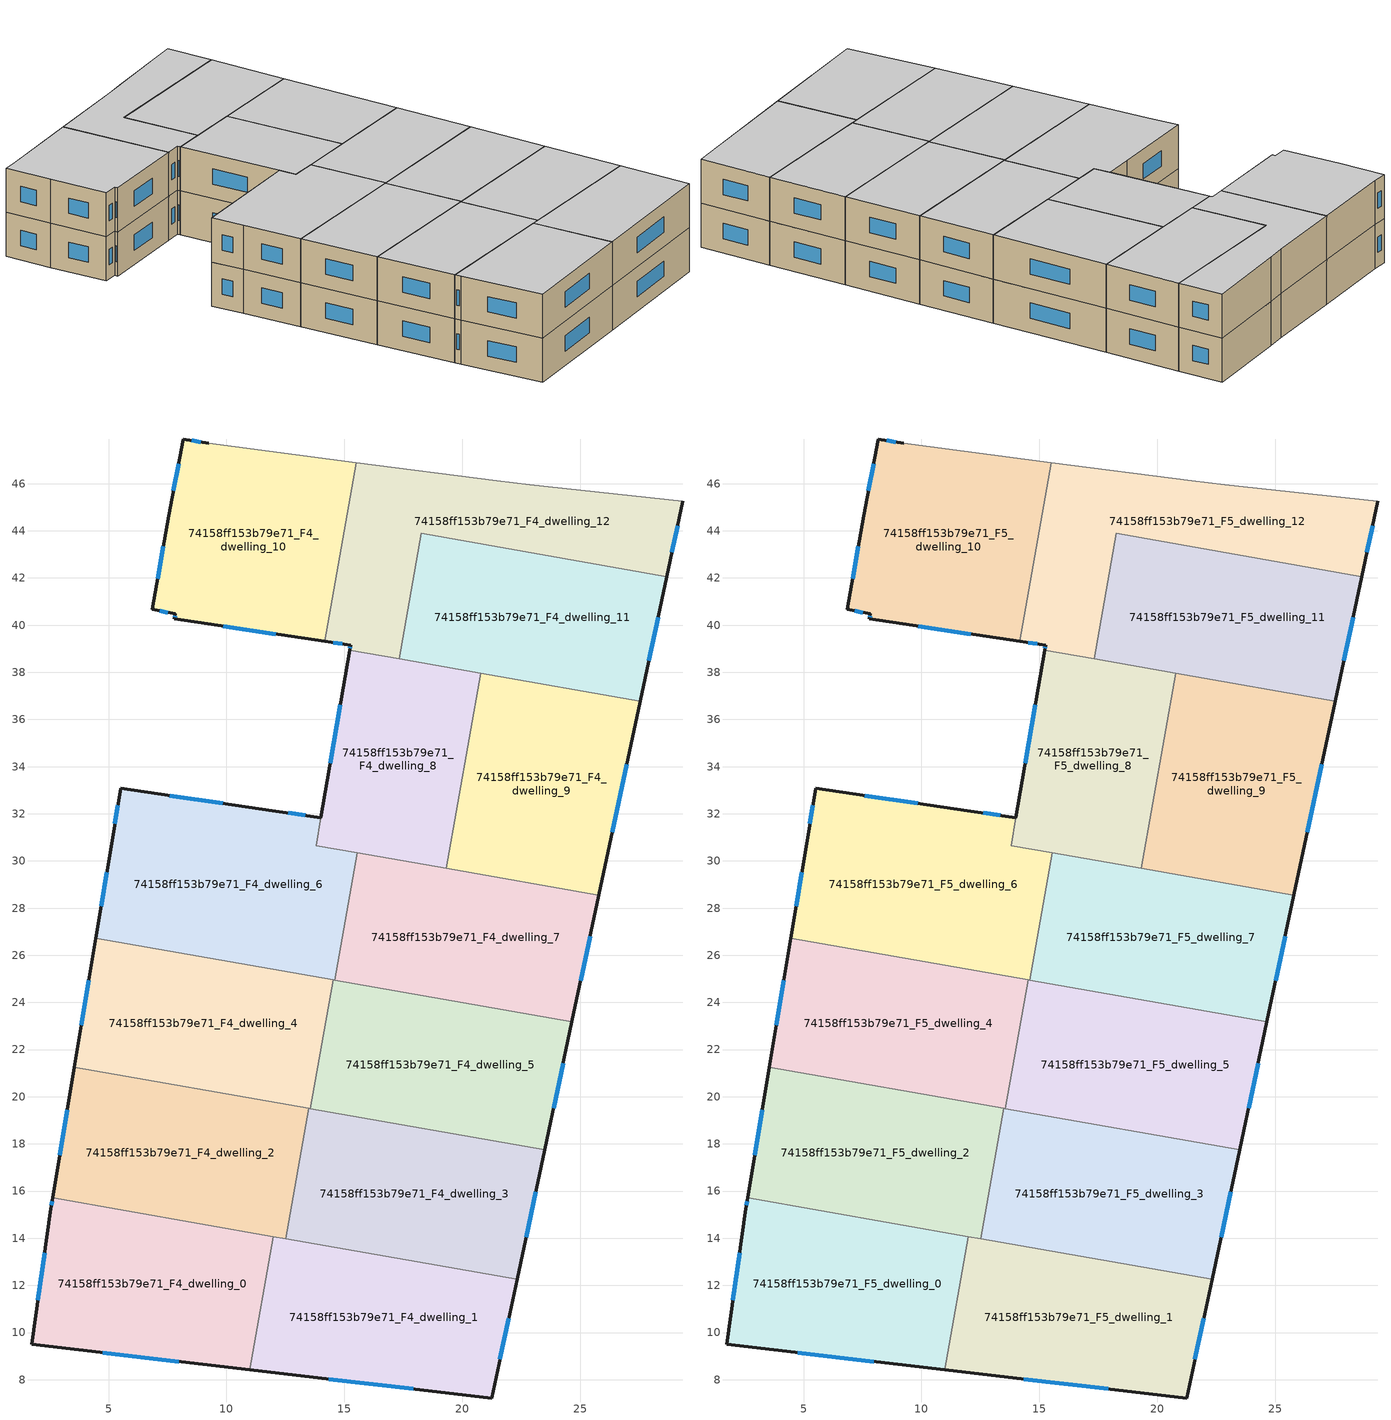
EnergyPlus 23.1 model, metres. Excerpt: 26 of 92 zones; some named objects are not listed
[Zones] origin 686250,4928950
74158ff153b79e71_F4_dwelling_0
 floor to 74158ff153b79e71_F3_dwelling_0 (EU_floor_Construction): 11.98,14.07 10.99,8.42 1.74,9.5 2.55,15.25 2.63,15.71 z12
 wall outside (EU_wall_Construction): 2.63,15.71 2.55,15.25 1.74,9.5 10.99,8.42 z12:15
 wall to 74158ff153b79e71_F4_dwelling_1 (EU_wall_Construction): 10.99,8.42 11.98,14.07 z12:15
 wall to 74158ff153b79e71_F4_dwelling_2 (EU_wall_Construction): 11.98,14.07 2.63,15.71 z12:15
 window (EU_Window_Construction): 4.75,9.15 7.98,8.77 / 2.29,13.38 2,11.37 / 2.6,15.56 2.57,15.4 z12.98:14.02
74158ff153b79e71_F4_dwelling_1
 floor to 74158ff153b79e71_F3_dwelling_1 (EU_floor_Construction): 22.32,12.25 21.25,7.22 10.99,8.42 11.98,14.07 z12
 wall outside (EU_wall_Construction): 10.99,8.42 21.25,7.22 22.32,12.25 z12:15
 wall to 74158ff153b79e71_F4_dwelling_3 (EU_wall_Construction): 22.32,12.25 12.51,13.98 z12:15
 wall to 74158ff153b79e71_F4_dwelling_2 (EU_wall_Construction): 12.51,13.98 11.99,14.07 z12:15
 window (EU_Window_Construction): 14.33,8.03 17.91,7.61 / 21.6,8.86 21.97,10.62 z12.98:14.02
74158ff153b79e71_F4_dwelling_10
 floor to 74158ff153b79e71_F3_dwelling_10 (EU_floor_Construction): 15.51,46.89 14.17,39.32 7.79,40.26 7.83,40.47 6.85,40.66 7.54,44.64 8.17,47.89 9.25,47.7 z12
 wall outside (EU_wall_Construction): 9.25,47.7 8.17,47.89 7.54,44.64 6.85,40.66 7.83,40.47 7.79,40.26 14.17,39.32 z12:15
 wall adiabatic (EU_wall_Construction): 15.51,46.89 9.25,47.7 z12:15
 wall to 74158ff153b79e71_F4_dwelling_12 (EU_wall_Construction): 14.17,39.32 15.51,46.89 z12:15
 window (EU_Window_Construction): 9.87,39.96 12.1,39.62 / 7.82,40.41 7.8,40.33 / 7.17,40.6 7.51,40.54 / 7.32,43.35 7.08,41.96 / 7.97,46.84 7.75,45.7 / 8.9,47.77 8.52,47.83 z12.98:14.02
74158ff153b79e71_F4_dwelling_11
 floor to 74158ff153b79e71_F3_dwelling_11 (EU_floor_Construction): 28.67,42.06 27.55,36.78 17.32,38.57 18.26,43.89 z12
 wall outside (EU_wall_Construction): 27.55,36.78 28.67,42.06 z12:15
 wall to 74158ff153b79e71_F4_dwelling_12 (EU_wall_Construction): 28.67,42.06 18.26,43.89 17.32,38.57 z12:15
 wall to 74158ff153b79e71_F4_dwelling_9 (EU_wall_Construction): 20.78,37.97 27.55,36.78 z12:15
 wall to 74158ff153b79e71_F4_dwelling_8 (EU_wall_Construction): 17.32,38.57 20.78,37.97 z12:15
 window (EU_Window_Construction): 27.91,38.5 28.31,40.34 z12.98:14.02
74158ff153b79e71_F4_dwelling_12
 floor to 74158ff153b79e71_F3_dwelling_12 (EU_floor_Construction): 29.35,45.24 28.67,42.06 18.26,43.89 17.32,38.57 15.22,38.94 15.26,39.15 14.17,39.32 15.51,46.89 21.46,46.12 22.86,45.96 z12
 wall outside (EU_wall_Construction): 28.67,42.06 29.35,45.24 / 14.17,39.32 15.26,39.15 15.22,38.94 z12:15
 wall adiabatic (EU_wall_Construction): 29.35,45.24 22.86,45.96 21.46,46.12 15.51,46.89 z12:15
 wall to 74158ff153b79e71_F4_dwelling_8 (EU_wall_Construction): 15.22,38.94 17.32,38.57 z12:15
 window (EU_Window_Construction): 28.89,43.09 29.13,44.21 / 15.25,39.09 15.24,39.01 / 14.53,39.26 14.91,39.21 z12.98:14.02
74158ff153b79e71_F4_dwelling_2
 floor to 74158ff153b79e71_F3_dwelling_2 (EU_floor_Construction): 13.48,19.51 12.51,13.98 2.63,15.71 3.55,21.25 z12
 wall outside (EU_wall_Construction): 3.55,21.25 2.63,15.71 z12:15
 wall to 74158ff153b79e71_F4_dwelling_3 (EU_wall_Construction): 12.51,13.98 13.48,19.51 z12:15
 wall to 74158ff153b79e71_F4_dwelling_4 (EU_wall_Construction): 13.48,19.51 3.55,21.25 z12:15
 window (EU_Window_Construction): 3.25,19.45 2.93,17.51 z12.98:14.02
74158ff153b79e71_F4_dwelling_3
 floor to 74158ff153b79e71_F3_dwelling_3 (EU_floor_Construction): 23.49,17.75 22.32,12.25 12.51,13.98 13.48,19.51 z12
 wall outside (EU_wall_Construction): 22.32,12.25 23.49,17.75 z12:15
 wall to 74158ff153b79e71_F4_dwelling_5 (EU_wall_Construction): 23.49,17.75 13.56,19.5 z12:15
 wall to 74158ff153b79e71_F4_dwelling_4 (EU_wall_Construction): 13.56,19.5 13.48,19.51 z12:15
 window (EU_Window_Construction): 22.7,14.04 23.11,15.96 z12.98:14.02
74158ff153b79e71_F4_dwelling_4
 floor to 74158ff153b79e71_F3_dwelling_4 (EU_floor_Construction): 14.52,24.96 13.56,19.5 3.55,21.25 4.46,26.73 z12
 wall outside (EU_wall_Construction): 4.46,26.73 3.55,21.25 z12:15
 wall to 74158ff153b79e71_F4_dwelling_5 (EU_wall_Construction): 13.56,19.5 14.52,24.96 z12:15
 wall to 74158ff153b79e71_F4_dwelling_6 (EU_wall_Construction): 14.52,24.96 4.46,26.73 z12:15
 window (EU_Window_Construction): 4.16,24.95 3.85,23.04 z12.98:14.02
74158ff153b79e71_F4_dwelling_5
 floor to 74158ff153b79e71_F3_dwelling_5 (EU_floor_Construction): 24.65,23.18 23.49,17.75 13.56,19.5 14.52,24.96 z12
 wall outside (EU_wall_Construction): 23.49,17.75 24.65,23.18 z12:15
 wall to 74158ff153b79e71_F4_dwelling_7 (EU_wall_Construction): 24.65,23.18 14.59,24.95 z12:15
 wall to 74158ff153b79e71_F4_dwelling_6 (EU_wall_Construction): 14.59,24.95 14.52,24.96 z12:15
 window (EU_Window_Construction): 23.87,19.52 24.27,21.42 z12.98:14.02
74158ff153b79e71_F4_dwelling_6
 floor to 74158ff153b79e71_F3_dwelling_6 (EU_floor_Construction): 14,31.83 13.8,30.66 15.54,30.35 14.59,24.95 4.46,26.73 5.15,30.87 5.51,33.08 11.94,32.13 z12
 wall outside (EU_wall_Construction): 14,31.83 11.94,32.13 5.51,33.08 5.15,30.87 4.46,26.73 z12:15
 wall to 74158ff153b79e71_F4_dwelling_8 (EU_wall_Construction): 13.8,30.66 14,31.83 / 15.54,30.35 13.8,30.65 z12:15
 wall to 74158ff153b79e71_F4_dwelling_7 (EU_wall_Construction): 14.59,24.95 15.54,30.35 z12:15
 window (EU_Window_Construction): 4.93,29.52 4.69,28.07 / 5.39,32.36 5.27,31.59 / 9.85,32.44 7.6,32.78 / 13.33,31.93 12.61,32.04 z12.98:14.02
74158ff153b79e71_F4_dwelling_7
 floor to 74158ff153b79e71_F3_dwelling_7 (EU_floor_Construction): 25.79,28.55 24.65,23.18 14.59,24.95 15.54,30.35 z12
 wall outside (EU_wall_Construction): 24.65,23.18 25.79,28.55 z12:15
 wall to 74158ff153b79e71_F4_dwelling_9 (EU_wall_Construction): 25.79,28.55 19.32,29.68 z12:15
 wall to 74158ff153b79e71_F4_dwelling_8 (EU_wall_Construction): 19.32,29.68 15.54,30.35 z12:15
 window (EU_Window_Construction): 25.02,24.93 25.42,26.8 z12.98:14.02
74158ff153b79e71_F4_dwelling_8
 floor to 74158ff153b79e71_F3_dwelling_8 (EU_floor_Construction): 20.78,37.97 19.32,29.68 13.8,30.65 15.22,38.94 z12
 wall outside (EU_wall_Construction): 15.22,38.94 14,31.84 z12:15
 wall to 74158ff153b79e71_F4_dwelling_9 (EU_wall_Construction): 19.32,29.68 20.78,37.97 z12:15
 window (EU_Window_Construction): 14.83,36.63 14.4,34.15 z12.98:14.02
74158ff153b79e71_F4_dwelling_9
 floor to 74158ff153b79e71_F3_dwelling_9 (EU_floor_Construction): 27.55,36.78 25.79,28.55 19.32,29.68 20.78,37.97 z12
 wall outside (EU_wall_Construction): 25.79,28.55 27.55,36.78 z12:15
 window (EU_Window_Construction): 26.36,31.22 26.98,34.1 z12.98:14.02
74158ff153b79e71_F5_dwelling_0
 floor to 74158ff153b79e71_F4_dwelling_0 (EU_floor_Construction): 11.98,14.07 10.99,8.42 1.74,9.5 2.55,15.25 2.63,15.71 z15
 wall outside (EU_wall_Construction): 2.63,15.71 2.55,15.25 1.74,9.5 10.99,8.42 z15:18
 wall to 74158ff153b79e71_F5_dwelling_1 (EU_wall_Construction): 10.99,8.42 11.98,14.07 z15:18
 wall to 74158ff153b79e71_F5_dwelling_2 (EU_wall_Construction): 11.98,14.07 2.63,15.71 z15:18
 window (EU_Window_Construction): 4.75,9.15 7.98,8.77 / 2.29,13.38 2,11.37 / 2.6,15.56 2.57,15.4 z15.98:17.02
 ceiling to 74158ff153b79e71_F6_dwelling_0 (EU_floor_Construction): 10.99,8.42 11.98,14.07 2.63,15.71 2.55,15.25 1.74,9.5 z18
74158ff153b79e71_F5_dwelling_1
 floor to 74158ff153b79e71_F4_dwelling_1 (EU_floor_Construction): 22.32,12.25 21.25,7.22 10.99,8.42 11.98,14.07 z15
 wall outside (EU_wall_Construction): 10.99,8.42 21.25,7.22 22.32,12.25 z15:18
 wall to 74158ff153b79e71_F5_dwelling_3 (EU_wall_Construction): 22.32,12.25 12.51,13.98 z15:18
 wall to 74158ff153b79e71_F5_dwelling_2 (EU_wall_Construction): 12.51,13.98 11.99,14.07 z15:18
 window (EU_Window_Construction): 14.33,8.03 17.91,7.61 / 21.6,8.86 21.97,10.62 z15.98:17.02
 ceiling to 74158ff153b79e71_F6_dwelling_1 (EU_floor_Construction): 21.25,7.22 22.32,12.25 11.98,14.07 10.99,8.42 z18
74158ff153b79e71_F5_dwelling_10
 floor to 74158ff153b79e71_F4_dwelling_10 (EU_floor_Construction): 15.51,46.89 14.17,39.32 7.79,40.26 7.83,40.47 6.85,40.66 7.54,44.64 8.17,47.89 9.25,47.7 z15
 wall outside (EU_wall_Construction): 9.25,47.7 8.17,47.89 7.54,44.64 6.85,40.66 7.83,40.47 7.79,40.26 14.17,39.32 z15:18
 wall adiabatic (EU_wall_Construction): 15.51,46.89 9.25,47.7 z15:18
 wall to 74158ff153b79e71_F5_dwelling_12 (EU_wall_Construction): 14.17,39.32 15.51,46.89 z15:18
 window (EU_Window_Construction): 9.87,39.96 12.1,39.62 / 7.82,40.41 7.8,40.33 / 7.17,40.6 7.51,40.54 / 7.32,43.35 7.08,41.96 / 7.97,46.84 7.75,45.7 / 8.9,47.77 8.52,47.83 z15.98:17.02
 ceiling to 74158ff153b79e71_F6_dwelling_10 (EU_floor_Construction): 14.17,39.32 15.51,46.89 9.25,47.7 8.17,47.89 7.54,44.64 6.85,40.66 7.83,40.47 7.79,40.26 z18
74158ff153b79e71_F5_dwelling_11
 floor to 74158ff153b79e71_F4_dwelling_11 (EU_floor_Construction): 28.67,42.06 27.55,36.78 17.32,38.57 18.26,43.89 z15
 wall outside (EU_wall_Construction): 27.55,36.78 28.67,42.06 z15:18
 wall to 74158ff153b79e71_F5_dwelling_12 (EU_wall_Construction): 28.67,42.06 18.26,43.89 17.32,38.57 z15:18
 wall to 74158ff153b79e71_F5_dwelling_9 (EU_wall_Construction): 20.78,37.97 27.55,36.78 z15:18
 wall to 74158ff153b79e71_F5_dwelling_8 (EU_wall_Construction): 17.32,38.57 20.78,37.97 z15:18
 window (EU_Window_Construction): 27.91,38.5 28.31,40.34 z15.98:17.02
 ceiling to 74158ff153b79e71_F6_dwelling_11 (EU_floor_Construction): 27.55,36.78 28.67,42.06 18.26,43.89 17.32,38.57 z18
74158ff153b79e71_F5_dwelling_12
 floor to 74158ff153b79e71_F4_dwelling_12 (EU_floor_Construction): 29.35,45.24 28.67,42.06 18.26,43.89 17.32,38.57 15.22,38.94 15.26,39.15 14.17,39.32 15.51,46.89 21.46,46.12 22.86,45.96 z15
 wall outside (EU_wall_Construction): 28.67,42.06 29.35,45.24 / 14.17,39.32 15.26,39.15 15.22,38.94 z15:18
 wall adiabatic (EU_wall_Construction): 29.35,45.24 22.86,45.96 21.46,46.12 15.51,46.89 z15:18
 wall to 74158ff153b79e71_F5_dwelling_8 (EU_wall_Construction): 15.22,38.94 17.32,38.57 z15:18
 window (EU_Window_Construction): 28.89,43.09 29.13,44.21 / 15.25,39.09 15.24,39.01 / 14.53,39.26 14.91,39.21 z15.98:17.02
 ceiling to 74158ff153b79e71_F6_dwelling_12 (EU_floor_Construction): 28.67,42.06 29.35,45.24 22.86,45.96 21.46,46.12 15.51,46.89 14.17,39.32 15.26,39.15 15.22,38.94 17.32,38.57 18.26,43.89 z18
74158ff153b79e71_F5_dwelling_2
 floor to 74158ff153b79e71_F4_dwelling_2 (EU_floor_Construction): 13.48,19.51 12.51,13.98 2.63,15.71 3.55,21.25 z15
 wall outside (EU_wall_Construction): 3.55,21.25 2.63,15.71 z15:18
 wall to 74158ff153b79e71_F5_dwelling_3 (EU_wall_Construction): 12.51,13.98 13.48,19.51 z15:18
 wall to 74158ff153b79e71_F5_dwelling_4 (EU_wall_Construction): 13.48,19.51 3.55,21.25 z15:18
 window (EU_Window_Construction): 3.25,19.45 2.93,17.51 z15.98:17.02
 ceiling to 74158ff153b79e71_F6_dwelling_2 (EU_floor_Construction): 12.51,13.98 13.48,19.51 3.55,21.25 2.63,15.71 z18
74158ff153b79e71_F5_dwelling_3
 floor to 74158ff153b79e71_F4_dwelling_3 (EU_floor_Construction): 23.49,17.75 22.32,12.25 12.51,13.98 13.48,19.51 z15
 wall outside (EU_wall_Construction): 22.32,12.25 23.49,17.75 z15:18
 wall to 74158ff153b79e71_F5_dwelling_5 (EU_wall_Construction): 23.49,17.75 13.56,19.5 z15:18
 wall to 74158ff153b79e71_F5_dwelling_4 (EU_wall_Construction): 13.56,19.5 13.48,19.51 z15:18
 window (EU_Window_Construction): 22.7,14.04 23.11,15.96 z15.98:17.02
 ceiling to 74158ff153b79e71_F6_dwelling_3 (EU_floor_Construction): 22.32,12.25 23.49,17.75 13.48,19.51 12.51,13.98 z18
74158ff153b79e71_F5_dwelling_4
 floor to 74158ff153b79e71_F4_dwelling_4 (EU_floor_Construction): 14.52,24.96 13.56,19.5 3.55,21.25 4.46,26.73 z15
 wall outside (EU_wall_Construction): 4.46,26.73 3.55,21.25 z15:18
 wall to 74158ff153b79e71_F5_dwelling_5 (EU_wall_Construction): 13.56,19.5 14.52,24.96 z15:18
 wall to 74158ff153b79e71_F5_dwelling_6 (EU_wall_Construction): 14.52,24.96 4.46,26.73 z15:18
 window (EU_Window_Construction): 4.16,24.95 3.85,23.04 z15.98:17.02
 ceiling to 74158ff153b79e71_F6_dwelling_4 (EU_floor_Construction): 13.56,19.5 14.52,24.96 4.46,26.73 3.55,21.25 z18
74158ff153b79e71_F5_dwelling_5
 floor to 74158ff153b79e71_F4_dwelling_5 (EU_floor_Construction): 24.65,23.18 23.49,17.75 13.56,19.5 14.52,24.96 z15
 wall outside (EU_wall_Construction): 23.49,17.75 24.65,23.18 z15:18
 wall to 74158ff153b79e71_F5_dwelling_7 (EU_wall_Construction): 24.65,23.18 14.59,24.95 z15:18
 wall to 74158ff153b79e71_F5_dwelling_6 (EU_wall_Construction): 14.59,24.95 14.52,24.96 z15:18
 window (EU_Window_Construction): 23.87,19.52 24.27,21.42 z15.98:17.02
 ceiling to 74158ff153b79e71_F6_dwelling_5 (EU_floor_Construction): 23.49,17.75 24.65,23.18 14.52,24.96 13.56,19.5 z18
74158ff153b79e71_F5_dwelling_6
 floor to 74158ff153b79e71_F4_dwelling_6 (EU_floor_Construction): 14,31.83 13.8,30.66 15.54,30.35 14.59,24.95 4.46,26.73 5.15,30.87 5.51,33.08 11.94,32.13 z15
 wall outside (EU_wall_Construction): 14,31.83 11.94,32.13 5.51,33.08 5.15,30.87 4.46,26.73 z15:18
 wall to 74158ff153b79e71_F5_dwelling_8 (EU_wall_Construction): 13.8,30.66 14,31.83 / 15.54,30.35 13.8,30.65 z15:18
 wall to 74158ff153b79e71_F5_dwelling_7 (EU_wall_Construction): 14.59,24.95 15.54,30.35 z15:18
 window (EU_Window_Construction): 4.93,29.52 4.69,28.07 / 5.39,32.36 5.27,31.59 / 9.85,32.44 7.6,32.78 / 13.33,31.93 12.61,32.04 z15.98:17.02
 ceiling to 74158ff153b79e71_F6_dwelling_6 (EU_floor_Construction): 14.59,24.95 15.54,30.35 13.8,30.66 14,31.83 11.94,32.13 5.51,33.08 5.15,30.87 4.46,26.73 z18
74158ff153b79e71_F5_dwelling_7
 floor to 74158ff153b79e71_F4_dwelling_7 (EU_floor_Construction): 25.79,28.55 24.65,23.18 14.59,24.95 15.54,30.35 z15
 wall outside (EU_wall_Construction): 24.65,23.18 25.79,28.55 z15:18
 wall to 74158ff153b79e71_F5_dwelling_9 (EU_wall_Construction): 25.79,28.55 19.32,29.68 z15:18
 wall to 74158ff153b79e71_F5_dwelling_8 (EU_wall_Construction): 19.32,29.68 15.54,30.35 z15:18
 window (EU_Window_Construction): 25.02,24.93 25.42,26.8 z15.98:17.02
 ceiling to 74158ff153b79e71_F6_dwelling_7 (EU_floor_Construction): 24.65,23.18 25.79,28.55 15.54,30.35 14.59,24.95 z18
74158ff153b79e71_F5_dwelling_8
 floor to 74158ff153b79e71_F4_dwelling_8 (EU_floor_Construction): 20.78,37.97 19.32,29.68 13.8,30.65 15.22,38.94 z15
 wall outside (EU_wall_Construction): 15.22,38.94 14,31.84 z15:18
 wall to 74158ff153b79e71_F5_dwelling_9 (EU_wall_Construction): 19.32,29.68 20.78,37.97 z15:18
 window (EU_Window_Construction): 14.83,36.63 14.4,34.15 z15.98:17.02
 ceiling to 74158ff153b79e71_F6_dwelling_8 (EU_floor_Construction): 19.32,29.68 20.78,37.97 15.22,38.94 13.8,30.65 z18
74158ff153b79e71_F5_dwelling_9
 floor to 74158ff153b79e71_F4_dwelling_9 (EU_floor_Construction): 27.55,36.78 25.79,28.55 19.32,29.68 20.78,37.97 z15
 wall outside (EU_wall_Construction): 25.79,28.55 27.55,36.78 z15:18
 window (EU_Window_Construction): 26.36,31.22 26.98,34.1 z15.98:17.02
 ceiling to 74158ff153b79e71_F6_dwelling_9 (EU_floor_Construction): 25.79,28.55 27.55,36.78 20.78,37.97 19.32,29.68 z18
[Building]
EU S2 Campaign: North Axis=0; Terrain=City; Solar Distribution=FullExterior
[Site:Location]
Bologna: Latitude=44.5; Longitude=11.25; Time Zone=1; Elevation=37
[SizingPeriod:WeatherFileDays]
AnnualSizingPeriod: Begin Month=1; Begin Day of Month=1; End Month=12; End Day of Month=31; Day of Week for Start Day=Monday; Use Weather File Daylight Saving Period=No; Use Weather File Rain and Snow Indicators=No
[MATERIAL]
EU_InternalMass_Material: Roughness=MediumRough; Thickness=0.1; Conductivity=1; Density=1800; Specific Heat=900; Thermal Absorptance=0.9; Solar Absorptance=0.7; Visible Absorptance=0.7
[MATERIAL:NOMASS] Roughness=MediumRough; Thermal Absorptance=0.9; Solar Absorptance=0.7; Visible Absorptance=0.7
Name | Thermal Resistance
EU_wall_NoMass | 0.905828
EU_floor_NoMass | 0.67114
[WINDOWMATERIAL:SIMPLEGLAZINGSYSTEM]
EU_Window_SimpleGlazing: UFactor=4.52486; Solar Heat Gain Coefficient=0.85; Visible Transmittance=0.85
[CONSTRUCTION]
EU_wall_Construction: EU_wall_NoMass
EU_floor_Construction: EU_floor_NoMass
EU_Window_Construction: EU_Window_SimpleGlazing
EU_InternalMass_Construction: EU_InternalMass_Material
[ZONE] Type=1; Multiplier=1; Ceiling Height=autocalculate; Floor Area=autocalculate; Part of Total Floor Area=Yes
Name | Volume
74158ff153b79e71_F4_dwelling_0; 74158ff153b79e71_F5_dwelling_0 | 169.564
74158ff153b79e71_F4_dwelling_1; 74158ff153b79e71_F5_dwelling_1 | 169.556
74158ff153b79e71_F4_dwelling_10; 74158ff153b79e71_F5_dwelling_10; 74158ff153b79e71_F4_dwelling_9; 74158ff153b79e71_F5_dwelling_9 | 169.582
74158ff153b79e71_F4_dwelling_11; 74158ff153b79e71_F5_dwelling_11; 74158ff153b79e71_F4_dwelling_2; 74158ff153b79e71_F5_dwelling_2 | 169.586
74158ff153b79e71_F4_dwelling_12; 74158ff153b79e71_F5_dwelling_12 | 169.594
74158ff153b79e71_F4_dwelling_3; 74158ff153b79e71_F5_dwelling_3 | 169.589
74158ff153b79e71_F4_dwelling_4; 74158ff153b79e71_F5_dwelling_4 | 169.592
74158ff153b79e71_F4_dwelling_5; 74158ff153b79e71_F5_dwelling_5 | 169.6
74158ff153b79e71_F4_dwelling_6; 74158ff153b79e71_F5_dwelling_6 | 197.259
74158ff153b79e71_F4_dwelling_7; 74158ff153b79e71_F5_dwelling_7 | 169.577
74158ff153b79e71_F4_dwelling_8; 74158ff153b79e71_F5_dwelling_8 | 141.859
[INTERNALMASS] Construction=EU_InternalMass_Construction
Name | Zone or ZoneList | Surface Area
74158ff153b79e71_F4_dwelling_0_EU_InternalMass | 74158ff153b79e71_F4_dwelling_0 | 56.521
74158ff153b79e71_F4_dwelling_1_EU_InternalMass | 74158ff153b79e71_F4_dwelling_1 | 56.5182
74158ff153b79e71_F4_dwelling_2_EU_InternalMass | 74158ff153b79e71_F4_dwelling_2 | 56.5286
74158ff153b79e71_F4_dwelling_3_EU_InternalMass | 74158ff153b79e71_F4_dwelling_3 | 56.5304
74158ff153b79e71_F4_dwelling_4_EU_InternalMass | 74158ff153b79e71_F4_dwelling_4 | 56.5289
74158ff153b79e71_F4_dwelling_5_EU_InternalMass | 74158ff153b79e71_F4_dwelling_5 | 56.5329
74158ff153b79e71_F4_dwelling_6_EU_InternalMass | 74158ff153b79e71_F4_dwelling_6 | 65.7533
74158ff153b79e71_F4_dwelling_7_EU_InternalMass | 74158ff153b79e71_F4_dwelling_7 | 56.525
74158ff153b79e71_F4_dwelling_8_EU_InternalMass | 74158ff153b79e71_F4_dwelling_8 | 47.3033
74158ff153b79e71_F4_dwelling_9_EU_InternalMass | 74158ff153b79e71_F4_dwelling_9 | 56.5257
74158ff153b79e71_F4_dwelling_10_EU_InternalMass | 74158ff153b79e71_F4_dwelling_10 | 56.5282
74158ff153b79e71_F4_dwelling_11_EU_InternalMass | 74158ff153b79e71_F4_dwelling_11 | 56.5307
74158ff153b79e71_F4_dwelling_12_EU_InternalMass | 74158ff153b79e71_F4_dwelling_12 | 56.5314
74158ff153b79e71_F5_dwelling_0_EU_InternalMass | 74158ff153b79e71_F5_dwelling_0 | 56.521
74158ff153b79e71_F5_dwelling_1_EU_InternalMass | 74158ff153b79e71_F5_dwelling_1 | 56.5182
74158ff153b79e71_F5_dwelling_2_EU_InternalMass | 74158ff153b79e71_F5_dwelling_2 | 56.5286
74158ff153b79e71_F5_dwelling_3_EU_InternalMass | 74158ff153b79e71_F5_dwelling_3 | 56.5304
74158ff153b79e71_F5_dwelling_4_EU_InternalMass | 74158ff153b79e71_F5_dwelling_4 | 56.5289
74158ff153b79e71_F5_dwelling_5_EU_InternalMass | 74158ff153b79e71_F5_dwelling_5 | 56.5329
74158ff153b79e71_F5_dwelling_6_EU_InternalMass | 74158ff153b79e71_F5_dwelling_6 | 65.7533
74158ff153b79e71_F5_dwelling_7_EU_InternalMass | 74158ff153b79e71_F5_dwelling_7 | 56.525
74158ff153b79e71_F5_dwelling_8_EU_InternalMass | 74158ff153b79e71_F5_dwelling_8 | 47.3033
74158ff153b79e71_F5_dwelling_9_EU_InternalMass | 74158ff153b79e71_F5_dwelling_9 | 56.5257
74158ff153b79e71_F5_dwelling_10_EU_InternalMass | 74158ff153b79e71_F5_dwelling_10 | 56.5282
74158ff153b79e71_F5_dwelling_11_EU_InternalMass | 74158ff153b79e71_F5_dwelling_11 | 56.5307
74158ff153b79e71_F5_dwelling_12_EU_InternalMass | 74158ff153b79e71_F5_dwelling_12 | 56.5314
[OTHEREQUIPMENT] Fuel Type=Electricity; Design Level Calculation Method=Watts/Area; Power per Zone Floor Area=1; Fraction Latent=0; Fraction Radiant=0; Fraction Lost=0; Carbon Dioxide Generation Rate=0; EndUse Subcategory=EU_Step8_InternalGains
Name | Zone or ZoneList or Space or SpaceList | Schedule
EU_Step8_InternalGain_74158ff153b79e71_F4_dwelling_0_f000 | 74158ff153b79e71_F4_dwelling_0 | EU_Step8_GainSchedule_74158ff153b79e71_F4_dwelling_0_f000
EU_Step8_InternalGain_74158ff153b79e71_F4_dwelling_1_f000 | 74158ff153b79e71_F4_dwelling_1 | EU_Step8_GainSchedule_74158ff153b79e71_F4_dwelling_1_f000
EU_Step8_InternalGain_74158ff153b79e71_F4_dwelling_2_f000 | 74158ff153b79e71_F4_dwelling_2 | EU_Step8_GainSchedule_74158ff153b79e71_F4_dwelling_2_f000
EU_Step8_InternalGain_74158ff153b79e71_F4_dwelling_3_f000 | 74158ff153b79e71_F4_dwelling_3 | EU_Step8_GainSchedule_74158ff153b79e71_F4_dwelling_3_f000
EU_Step8_InternalGain_74158ff153b79e71_F4_dwelling_4_f000 | 74158ff153b79e71_F4_dwelling_4 | EU_Step8_GainSchedule_74158ff153b79e71_F4_dwelling_4_f000
EU_Step8_InternalGain_74158ff153b79e71_F4_dwelling_5_f000 | 74158ff153b79e71_F4_dwelling_5 | EU_Step8_GainSchedule_74158ff153b79e71_F4_dwelling_5_f000
EU_Step8_InternalGain_74158ff153b79e71_F4_dwelling_6_f000 | 74158ff153b79e71_F4_dwelling_6 | EU_Step8_GainSchedule_74158ff153b79e71_F4_dwelling_6_f000
EU_Step8_InternalGain_74158ff153b79e71_F4_dwelling_7_f000 | 74158ff153b79e71_F4_dwelling_7 | EU_Step8_GainSchedule_74158ff153b79e71_F4_dwelling_7_f000
EU_Step8_InternalGain_74158ff153b79e71_F4_dwelling_8_f000 | 74158ff153b79e71_F4_dwelling_8 | EU_Step8_GainSchedule_74158ff153b79e71_F4_dwelling_8_f000
EU_Step8_InternalGain_74158ff153b79e71_F4_dwelling_9_f000 | 74158ff153b79e71_F4_dwelling_9 | EU_Step8_GainSchedule_74158ff153b79e71_F4_dwelling_9_f000
EU_Step8_InternalGain_74158ff153b79e71_F4_dwelling_10_f000 | 74158ff153b79e71_F4_dwelling_10 | EU_Step8_GainSchedule_74158ff153b79e71_F4_dwelling_10_f000
EU_Step8_InternalGain_74158ff153b79e71_F4_dwelling_11_f000 | 74158ff153b79e71_F4_dwelling_11 | EU_Step8_GainSchedule_74158ff153b79e71_F4_dwelling_11_f000
EU_Step8_InternalGain_74158ff153b79e71_F4_dwelling_12_f000 | 74158ff153b79e71_F4_dwelling_12 | EU_Step8_GainSchedule_74158ff153b79e71_F4_dwelling_12_f000
EU_Step8_InternalGain_74158ff153b79e71_F5_dwelling_0_f000 | 74158ff153b79e71_F5_dwelling_0 | EU_Step8_GainSchedule_74158ff153b79e71_F5_dwelling_0_f000
EU_Step8_InternalGain_74158ff153b79e71_F5_dwelling_1_f000 | 74158ff153b79e71_F5_dwelling_1 | EU_Step8_GainSchedule_74158ff153b79e71_F5_dwelling_1_f000
EU_Step8_InternalGain_74158ff153b79e71_F5_dwelling_2_f000 | 74158ff153b79e71_F5_dwelling_2 | EU_Step8_GainSchedule_74158ff153b79e71_F5_dwelling_2_f000
EU_Step8_InternalGain_74158ff153b79e71_F5_dwelling_3_f000 | 74158ff153b79e71_F5_dwelling_3 | EU_Step8_GainSchedule_74158ff153b79e71_F5_dwelling_3_f000
EU_Step8_InternalGain_74158ff153b79e71_F5_dwelling_4_f000 | 74158ff153b79e71_F5_dwelling_4 | EU_Step8_GainSchedule_74158ff153b79e71_F5_dwelling_4_f000
EU_Step8_InternalGain_74158ff153b79e71_F5_dwelling_5_f000 | 74158ff153b79e71_F5_dwelling_5 | EU_Step8_GainSchedule_74158ff153b79e71_F5_dwelling_5_f000
EU_Step8_InternalGain_74158ff153b79e71_F5_dwelling_6_f000 | 74158ff153b79e71_F5_dwelling_6 | EU_Step8_GainSchedule_74158ff153b79e71_F5_dwelling_6_f000
EU_Step8_InternalGain_74158ff153b79e71_F5_dwelling_7_f000 | 74158ff153b79e71_F5_dwelling_7 | EU_Step8_GainSchedule_74158ff153b79e71_F5_dwelling_7_f000
EU_Step8_InternalGain_74158ff153b79e71_F5_dwelling_8_f000 | 74158ff153b79e71_F5_dwelling_8 | EU_Step8_GainSchedule_74158ff153b79e71_F5_dwelling_8_f000
EU_Step8_InternalGain_74158ff153b79e71_F5_dwelling_9_f000 | 74158ff153b79e71_F5_dwelling_9 | EU_Step8_GainSchedule_74158ff153b79e71_F5_dwelling_9_f000
EU_Step8_InternalGain_74158ff153b79e71_F5_dwelling_10_f000 | 74158ff153b79e71_F5_dwelling_10 | EU_Step8_GainSchedule_74158ff153b79e71_F5_dwelling_10_f000
EU_Step8_InternalGain_74158ff153b79e71_F5_dwelling_11_f000 | 74158ff153b79e71_F5_dwelling_11 | EU_Step8_GainSchedule_74158ff153b79e71_F5_dwelling_11_f000
EU_Step8_InternalGain_74158ff153b79e71_F5_dwelling_12_f000 | 74158ff153b79e71_F5_dwelling_12 | EU_Step8_GainSchedule_74158ff153b79e71_F5_dwelling_12_f000
[ZONEVENTILATION:DESIGNFLOWRATE] Schedule=EU_AlwaysOn; Design Flow Rate Calculation Method=AirChanges/Hour; Air Changes per Hour=0.73129; Ventilation Type=Natural; Fan Pressure Rise=0; Fan Total Efficiency=1; Constant Term Coefficient=1; Temperature Term Coefficient=0; Velocity Term Coefficient=0; Velocity Squared Term Coefficient=0; Minimum Indoor Temperature=-100; Maximum Indoor Temperature=100; Delta Temperature=-100; Minimum Outdoor Temperature=-100; Maximum Outdoor Temperature=100; Maximum Wind Speed=40
Name | Zone or ZoneList or Space or SpaceList
EU_ConstantAir_74158ff153b79e71_F4_dwelling_0 | 74158ff153b79e71_F4_dwelling_0
EU_ConstantAir_74158ff153b79e71_F4_dwelling_1 | 74158ff153b79e71_F4_dwelling_1
EU_ConstantAir_74158ff153b79e71_F4_dwelling_2 | 74158ff153b79e71_F4_dwelling_2
EU_ConstantAir_74158ff153b79e71_F4_dwelling_3 | 74158ff153b79e71_F4_dwelling_3
EU_ConstantAir_74158ff153b79e71_F4_dwelling_4 | 74158ff153b79e71_F4_dwelling_4
EU_ConstantAir_74158ff153b79e71_F4_dwelling_5 | 74158ff153b79e71_F4_dwelling_5
EU_ConstantAir_74158ff153b79e71_F4_dwelling_6 | 74158ff153b79e71_F4_dwelling_6
EU_ConstantAir_74158ff153b79e71_F4_dwelling_7 | 74158ff153b79e71_F4_dwelling_7
EU_ConstantAir_74158ff153b79e71_F4_dwelling_8 | 74158ff153b79e71_F4_dwelling_8
EU_ConstantAir_74158ff153b79e71_F4_dwelling_9 | 74158ff153b79e71_F4_dwelling_9
EU_ConstantAir_74158ff153b79e71_F4_dwelling_10 | 74158ff153b79e71_F4_dwelling_10
EU_ConstantAir_74158ff153b79e71_F4_dwelling_11 | 74158ff153b79e71_F4_dwelling_11
EU_ConstantAir_74158ff153b79e71_F4_dwelling_12 | 74158ff153b79e71_F4_dwelling_12
EU_ConstantAir_74158ff153b79e71_F5_dwelling_0 | 74158ff153b79e71_F5_dwelling_0
EU_ConstantAir_74158ff153b79e71_F5_dwelling_1 | 74158ff153b79e71_F5_dwelling_1
EU_ConstantAir_74158ff153b79e71_F5_dwelling_2 | 74158ff153b79e71_F5_dwelling_2
EU_ConstantAir_74158ff153b79e71_F5_dwelling_3 | 74158ff153b79e71_F5_dwelling_3
EU_ConstantAir_74158ff153b79e71_F5_dwelling_4 | 74158ff153b79e71_F5_dwelling_4
EU_ConstantAir_74158ff153b79e71_F5_dwelling_5 | 74158ff153b79e71_F5_dwelling_5
EU_ConstantAir_74158ff153b79e71_F5_dwelling_6 | 74158ff153b79e71_F5_dwelling_6
EU_ConstantAir_74158ff153b79e71_F5_dwelling_7 | 74158ff153b79e71_F5_dwelling_7
EU_ConstantAir_74158ff153b79e71_F5_dwelling_8 | 74158ff153b79e71_F5_dwelling_8
EU_ConstantAir_74158ff153b79e71_F5_dwelling_9 | 74158ff153b79e71_F5_dwelling_9
EU_ConstantAir_74158ff153b79e71_F5_dwelling_10 | 74158ff153b79e71_F5_dwelling_10
EU_ConstantAir_74158ff153b79e71_F5_dwelling_11 | 74158ff153b79e71_F5_dwelling_11
EU_ConstantAir_74158ff153b79e71_F5_dwelling_12 | 74158ff153b79e71_F5_dwelling_12
[HVACTEMPLATE:ZONE:IDEALLOADSAIRSYSTEM] System Availability Schedule=EU_AlwaysOn; Maximum Heating Supply Air Temperature=50; Minimum Cooling Supply Air Temperature=13; Maximum Heating Supply Air Humidity Ratio=0.0156; Minimum Cooling Supply Air Humidity Ratio=0.0077; Heating Limit=NoLimit; Cooling Limit=NoLimit; Heating Availability Schedule=EU_AlwaysOn; Cooling Availability Schedule=EU_CoolingOff; Dehumidification Control Type=ConstantSensibleHeatRatio; Cooling Sensible Heat Ratio=0.7; Dehumidification Setpoint=60; Humidification Control Type=None; Humidification Setpoint=30; Outdoor Air Method=None; Outdoor Air Flow Rate per Person=0.00944; Outdoor Air Flow Rate per Zone Floor Area=0; Outdoor Air Flow Rate per Zone=0; Demand Controlled Ventilation Type=None; Outdoor Air Economizer Type=NoEconomizer; Heat Recovery Type=None; Sensible Heat Recovery Effectiveness=0.7; Latent Heat Recovery Effectiveness=0.65
Name | Template Thermostat
74158ff153b79e71_F4_dwelling_0 | EU_HeatOnly_74158ff153b79e71_F4_dwelling_0
74158ff153b79e71_F4_dwelling_1 | EU_HeatOnly_74158ff153b79e71_F4_dwelling_1
74158ff153b79e71_F4_dwelling_2 | EU_HeatOnly_74158ff153b79e71_F4_dwelling_2
74158ff153b79e71_F4_dwelling_3 | EU_HeatOnly_74158ff153b79e71_F4_dwelling_3
74158ff153b79e71_F4_dwelling_4 | EU_HeatOnly_74158ff153b79e71_F4_dwelling_4
74158ff153b79e71_F4_dwelling_5 | EU_HeatOnly_74158ff153b79e71_F4_dwelling_5
74158ff153b79e71_F4_dwelling_6 | EU_HeatOnly_74158ff153b79e71_F4_dwelling_6
74158ff153b79e71_F4_dwelling_7 | EU_HeatOnly_74158ff153b79e71_F4_dwelling_7
74158ff153b79e71_F4_dwelling_8 | EU_HeatOnly_74158ff153b79e71_F4_dwelling_8
74158ff153b79e71_F4_dwelling_9 | EU_HeatOnly_74158ff153b79e71_F4_dwelling_9
74158ff153b79e71_F4_dwelling_10 | EU_HeatOnly_74158ff153b79e71_F4_dwelling_10
74158ff153b79e71_F4_dwelling_11 | EU_HeatOnly_74158ff153b79e71_F4_dwelling_11
74158ff153b79e71_F4_dwelling_12 | EU_HeatOnly_74158ff153b79e71_F4_dwelling_12
74158ff153b79e71_F5_dwelling_0 | EU_HeatOnly_74158ff153b79e71_F5_dwelling_0
74158ff153b79e71_F5_dwelling_1 | EU_HeatOnly_74158ff153b79e71_F5_dwelling_1
74158ff153b79e71_F5_dwelling_2 | EU_HeatOnly_74158ff153b79e71_F5_dwelling_2
74158ff153b79e71_F5_dwelling_3 | EU_HeatOnly_74158ff153b79e71_F5_dwelling_3
74158ff153b79e71_F5_dwelling_4 | EU_HeatOnly_74158ff153b79e71_F5_dwelling_4
74158ff153b79e71_F5_dwelling_5 | EU_HeatOnly_74158ff153b79e71_F5_dwelling_5
74158ff153b79e71_F5_dwelling_6 | EU_HeatOnly_74158ff153b79e71_F5_dwelling_6
74158ff153b79e71_F5_dwelling_7 | EU_HeatOnly_74158ff153b79e71_F5_dwelling_7
74158ff153b79e71_F5_dwelling_8 | EU_HeatOnly_74158ff153b79e71_F5_dwelling_8
74158ff153b79e71_F5_dwelling_9 | EU_HeatOnly_74158ff153b79e71_F5_dwelling_9
74158ff153b79e71_F5_dwelling_10 | EU_HeatOnly_74158ff153b79e71_F5_dwelling_10
74158ff153b79e71_F5_dwelling_11 | EU_HeatOnly_74158ff153b79e71_F5_dwelling_11
74158ff153b79e71_F5_dwelling_12 | EU_HeatOnly_74158ff153b79e71_F5_dwelling_12
[SIZING:ZONE] Zone Cooling Design Supply Air Temperature Input Method=SupplyAirTemperature; Zone Cooling Design Supply Air Temperature=13; Zone Heating Design Supply Air Temperature Input Method=SupplyAirTemperature; Zone Heating Design Supply Air Temperature=50; Zone Cooling Design Supply Air Humidity Ratio=0.008; Zone Heating Design Supply Air Humidity Ratio=0.008; Cooling Design Air Flow Method=DesignDay; Cooling Design Air Flow Rate=0; Cooling Minimum Air Flow per Zone Floor Area=0.000762; Cooling Minimum Air Flow=0; Cooling Minimum Air Flow Fraction=0.2; Heating Design Air Flow Method=DesignDay; Heating Design Air Flow Rate=0; Heating Maximum Air Flow per Zone Floor Area=0.002032; Heating Maximum Air Flow=0.141576; Heating Maximum Air Flow Fraction=0.3; Account for Dedicated Outdoor Air System=No; Dedicated Outdoor Air System Control Strategy=NeutralSupplyAir; Dedicated Outdoor Air Low Setpoint Temperature for Design=autosize; Dedicated Outdoor Air High Setpoint Temperature for Design=autosize; Zone Load Sizing Method=Sensible Load Only No Latent Load; Zone Latent Cooling Design Supply Air Humidity Ratio Input Method=HumidityRatioDifference; Zone Cooling Design Supply Air Humidity Ratio Difference=0.005; Zone Latent Heating Design Supply Air Humidity Ratio Input Method=HumidityRatioDifference; Zone Humidification Design Supply Air Humidity Ratio Difference=0.005
74158ff153b79e71_F4_dwelling_0; 74158ff153b79e71_F4_dwelling_1; 74158ff153b79e71_F4_dwelling_2; 74158ff153b79e71_F4_dwelling_3; 74158ff153b79e71_F4_dwelling_4; 74158ff153b79e71_F4_dwelling_5; 74158ff153b79e71_F4_dwelling_6; 74158ff153b79e71_F4_dwelling_7; 74158ff153b79e71_F4_dwelling_8; 74158ff153b79e71_F4_dwelling_9; 74158ff153b79e71_F4_dwelling_10; 74158ff153b79e71_F4_dwelling_11; 74158ff153b79e71_F4_dwelling_12; 74158ff153b79e71_F5_dwelling_0; 74158ff153b79e71_F5_dwelling_1; 74158ff153b79e71_F5_dwelling_2; 74158ff153b79e71_F5_dwelling_3; 74158ff153b79e71_F5_dwelling_4; 74158ff153b79e71_F5_dwelling_5; 74158ff153b79e71_F5_dwelling_6; 74158ff153b79e71_F5_dwelling_7; 74158ff153b79e71_F5_dwelling_8; 74158ff153b79e71_F5_dwelling_9; 74158ff153b79e71_F5_dwelling_10; 74158ff153b79e71_F5_dwelling_11; 74158ff153b79e71_F5_dwelling_12
[SCHEDULE:CONSTANT]
Name | Hourly Value
EU_AlwaysOn | 1
EU_CoolingOff | 0
[SCHEDULE:FILE] Column Number=1; Rows to Skip at Top=0; Number of Hours of Data=8760; Column Separator=Comma; Interpolate to Timestep=No; Minutes per Item=60; Adjust Schedule for Daylight Savings=Yes
Name | File
EU_Step8_GainSchedule_74158ff153b79e71_F4_dwelling_0_f000 | ../../schedules/74158ff153b79e71/74158ff153b79e71_F4_dwelling_0_f000_gain.csv
EU_Step8_GainSchedule_74158ff153b79e71_F4_dwelling_1_f000 | ../../schedules/74158ff153b79e71/74158ff153b79e71_F4_dwelling_1_f000_gain.csv
EU_Step8_GainSchedule_74158ff153b79e71_F4_dwelling_2_f000 | ../../schedules/74158ff153b79e71/74158ff153b79e71_F4_dwelling_2_f000_gain.csv
EU_Step8_GainSchedule_74158ff153b79e71_F4_dwelling_3_f000 | ../../schedules/74158ff153b79e71/74158ff153b79e71_F4_dwelling_3_f000_gain.csv
EU_Step8_GainSchedule_74158ff153b79e71_F4_dwelling_4_f000 | ../../schedules/74158ff153b79e71/74158ff153b79e71_F4_dwelling_4_f000_gain.csv
EU_Step8_GainSchedule_74158ff153b79e71_F4_dwelling_5_f000 | ../../schedules/74158ff153b79e71/74158ff153b79e71_F4_dwelling_5_f000_gain.csv
EU_Step8_GainSchedule_74158ff153b79e71_F4_dwelling_6_f000 | ../../schedules/74158ff153b79e71/74158ff153b79e71_F4_dwelling_6_f000_gain.csv
EU_Step8_GainSchedule_74158ff153b79e71_F4_dwelling_7_f000 | ../../schedules/74158ff153b79e71/74158ff153b79e71_F4_dwelling_7_f000_gain.csv
EU_Step8_GainSchedule_74158ff153b79e71_F4_dwelling_8_f000 | ../../schedules/74158ff153b79e71/74158ff153b79e71_F4_dwelling_8_f000_gain.csv
EU_Step8_GainSchedule_74158ff153b79e71_F4_dwelling_9_f000 | ../../schedules/74158ff153b79e71/74158ff153b79e71_F4_dwelling_9_f000_gain.csv
EU_Step8_GainSchedule_74158ff153b79e71_F4_dwelling_10_f000 | ../../schedules/74158ff153b79e71/74158ff153b79e71_F4_dwelling_10_f000_gain.csv
EU_Step8_GainSchedule_74158ff153b79e71_F4_dwelling_11_f000 | ../../schedules/74158ff153b79e71/74158ff153b79e71_F4_dwelling_11_f000_gain.csv
EU_Step8_GainSchedule_74158ff153b79e71_F4_dwelling_12_f000 | ../../schedules/74158ff153b79e71/74158ff153b79e71_F4_dwelling_12_f000_gain.csv
EU_Step8_GainSchedule_74158ff153b79e71_F5_dwelling_0_f000 | ../../schedules/74158ff153b79e71/74158ff153b79e71_F5_dwelling_0_f000_gain.csv
EU_Step8_GainSchedule_74158ff153b79e71_F5_dwelling_1_f000 | ../../schedules/74158ff153b79e71/74158ff153b79e71_F5_dwelling_1_f000_gain.csv
EU_Step8_GainSchedule_74158ff153b79e71_F5_dwelling_2_f000 | ../../schedules/74158ff153b79e71/74158ff153b79e71_F5_dwelling_2_f000_gain.csv
EU_Step8_GainSchedule_74158ff153b79e71_F5_dwelling_3_f000 | ../../schedules/74158ff153b79e71/74158ff153b79e71_F5_dwelling_3_f000_gain.csv
EU_Step8_GainSchedule_74158ff153b79e71_F5_dwelling_4_f000 | ../../schedules/74158ff153b79e71/74158ff153b79e71_F5_dwelling_4_f000_gain.csv
EU_Step8_GainSchedule_74158ff153b79e71_F5_dwelling_5_f000 | ../../schedules/74158ff153b79e71/74158ff153b79e71_F5_dwelling_5_f000_gain.csv
EU_Step8_GainSchedule_74158ff153b79e71_F5_dwelling_6_f000 | ../../schedules/74158ff153b79e71/74158ff153b79e71_F5_dwelling_6_f000_gain.csv
EU_Step8_GainSchedule_74158ff153b79e71_F5_dwelling_7_f000 | ../../schedules/74158ff153b79e71/74158ff153b79e71_F5_dwelling_7_f000_gain.csv
EU_Step8_GainSchedule_74158ff153b79e71_F5_dwelling_8_f000 | ../../schedules/74158ff153b79e71/74158ff153b79e71_F5_dwelling_8_f000_gain.csv
EU_Step8_GainSchedule_74158ff153b79e71_F5_dwelling_9_f000 | ../../schedules/74158ff153b79e71/74158ff153b79e71_F5_dwelling_9_f000_gain.csv
EU_Step8_GainSchedule_74158ff153b79e71_F5_dwelling_10_f000 | ../../schedules/74158ff153b79e71/74158ff153b79e71_F5_dwelling_10_f000_gain.csv
EU_Step8_GainSchedule_74158ff153b79e71_F5_dwelling_11_f000 | ../../schedules/74158ff153b79e71/74158ff153b79e71_F5_dwelling_11_f000_gain.csv
EU_Step8_GainSchedule_74158ff153b79e71_F5_dwelling_12_f000 | ../../schedules/74158ff153b79e71/74158ff153b79e71_F5_dwelling_12_f000_gain.csv
